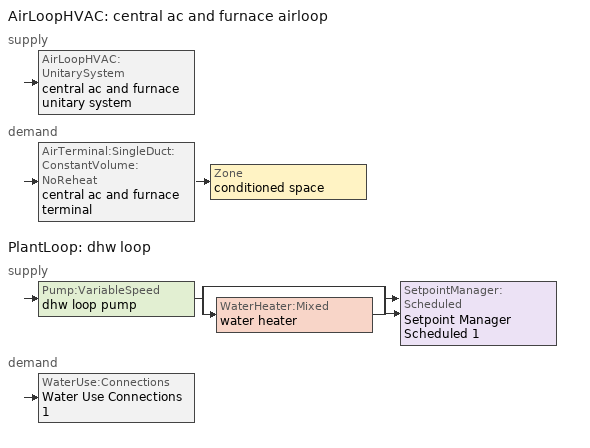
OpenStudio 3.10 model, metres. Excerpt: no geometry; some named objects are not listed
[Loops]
AirLoopHVAC 'central ac and furnace airloop'
 supply: AirLoopHVAC:UnitarySystem 'central ac and furnace unitary system'
 demand: AirTerminal:SingleDuct:ConstantVolume:NoReheat 'central ac and furnace terminal' > Zone 'conditioned space'
PlantLoop 'dhw loop'
 supply: Pump:VariableSpeed 'dhw loop pump' > split
  | bypass
  | WaterHeater:Mixed 'water heater'
  join > SetpointManager:Scheduled 'Setpoint Manager Scheduled 1'
 demand: WaterUse:Connections 'Water Use Connections 1'
[Sizing:Zone]
conditioned space: Zone Cooling Design Supply Air Temperature Input Method=SupplyAirTemperature; Zone Cooling Design Supply Air Temperature {C}=14; Zone Cooling Design Supply Air Temperature Difference {deltaC}=11.11; Zone Heating Design Supply Air Temperature Input Method=SupplyAirTemperature; Zone Heating Design Supply Air Temperature {C}=40; Zone Heating Design Supply Air Temperature Difference {deltaC}=11.11; Zone Cooling Design Supply Air Humidity Ratio {kg-H2O/kg-air}=0.0085; Zone Heating Design Supply Air Humidity Ratio {kg-H2O/kg-air}=0.008; Cooling Design Air Flow Method=DesignDay; Heating Design Air Flow Method=DesignDay; Account for Dedicated Outdoor Air System=No; Dedicated Outdoor Air System Control Strategy=NeutralSupplyAir; Dedicated Outdoor Air Low Setpoint Temperature for Design {C}=autosize; Dedicated Outdoor Air High Setpoint Temperature for Design {C}=autosize; Zone Load Sizing Method=Sensible Load Only No Latent Load; Zone Latent Cooling Design Supply Air Humidity Ratio Input Method=HumidityRatioDifference; Zone Cooling Design Supply Air Humidity Ratio Difference {kgWater/kgDryAir}=0.005; Zone Latent Heating Design Supply Air Humidity Ratio Input Method=HumidityRatioDifference; Zone Humidification Design Supply Air Humidity Ratio Difference {kgWater/kgDryAir}=0.005; Sizing Option=Coincident
[Zone equipment]
conditioned space: ideal air system, central ac and furnace terminal
[ZoneHVAC:IdealLoadsAirSystem]
ideal air system: Maximum Heating Supply Air Temperature {C}=50; Minimum Cooling Supply Air Temperature {C}=10; Maximum Heating Supply Air Humidity Ratio {kg-H2O/kg-air}=0.015; Minimum Cooling Supply Air Humidity Ratio {kg-H2O/kg-air}=0.01; Heating Limit=LimitCapacity; Maximum Sensible Heating Capacity {W}=0; Cooling Limit=NoLimit; Dehumidification Control Type=None; Humidification Control Type=None
[Coil:Cooling:DX:SingleSpeed]
central ac and furnace clg coil: Availability Schedule=Always On Discrete; Rated Total Cooling Capacity {W}=6709.74; Rated Sensible Heat Ratio=0.708; Rated COP {W/W}=3.76393; Rated Air Flow Rate {m3/s}=0.343971; Rated Evaporator Fan Power Per Volume Flow Rate 2017 {W/(m3/s)}=773.3; Rated Evaporator Fan Power Per Volume Flow Rate 2023 {W/(m3/s)}=934.4; Total Cooling Capacity Function of Temperature Curve=Cool-CAP-fT1; Total Cooling Capacity Function of Flow Fraction Curve=Cool-CAP-fFF1; Energy Input Ratio Function of Temperature Curve=Cool-EIR-fT1; Energy Input Ratio Function of Flow Fraction Curve=Cool-EIR-fFF1; Part Load Fraction Correlation Curve=Cool-PLF-fPLR1; Minimum Outdoor Dry-Bulb Temperature for Compressor Operation {C}=-25; Nominal Time for Condensate Removal to Begin {s}=1000; Ratio of Initial Moisture Evaporation Rate and Steady State Latent Capacity=1.5; Maximum Cycling Rate {cycles/hr}=3; Latent Capacity Time Constant {s}=45; Condenser Type=AirCooled; Evaporative Condenser Effectiveness=0.9; Evaporative Condenser Air Flow Rate {m3/s}=autosize; Evaporative Condenser Pump Rated Power Consumption {W}=autosize; Crankcase Heater Capacity {W}=18.2208; Maximum Outdoor Dry-Bulb Temperature for Crankcase Heater Operation {C}=10; Basin Heater Capacity {W/K}=0; Basin Heater Setpoint Temperature {C}=2
[Coil:Heating:Gas]
central ac and furnace htg coil: Availability Schedule=Always On Discrete; Gas Burner Efficiency=0.76; Nominal Capacity {W}=26719.3; On Cycle Parasitic Electric Load {W}=0; Off Cycle Parasitic Gas Load {W}=0; Fuel Type=NaturalGas
[EnergyManagementSystem:Sensor]
Name | Output Variable or Output Meter Index Key | Output Variable or Output Meter
central_ac_and_furnace_clg_coil_s | central ac and furnace clg coil | Cooling Coil Total Cooling Energy
central_ac_and_furnace_htg_coil_s | central ac and furnace htg coil | Heating Coil Heating Energy
water_heater_energy | water heater | Water Heater NaturalGas Rate
water_heater_on_cycle_parasitic | water heater | Water Heater On Cycle Parasitic Electricity Rate
water_heater_off_cycle_parasitic | water heater | Water Heater Off Cycle Parasitic Electricity Rate
fridge_tin_s; tin_s | conditioned space | Zone Mean Air Temperature
win_s | conditioned space | Zone Air Humidity Ratio
tout_s | conditioned space | Zone Outdoor Air Drybulb Temperature
conditioned_space_htg_unmet_s | conditioned space | Zone Heating Setpoint Not Met Time
conditioned_space_clg_unmet_s | conditioned space | Zone Cooling Setpoint Not Met Time
[EnergyManagementSystem:Program]
infil_program: Set p_m = 0.14; Set p_s = 0.22; Set s_m = 270; Set s_s = 370; Set z_m = 9.99744; Set z_s = 2.4384; Set f_t = (((s_m/z_m)^p_m)*((z_s/s_s)^p_s)); Set Tdiff = tin_s-tout_s; Set dT = @Abs Tdiff; Set c = 0.09; Set Cs = 0.0654; Set Cw = 0.1488; Set n = 0.65; Set sft = (f_t*0.7000000000000001); Set temp1 = ((c*Cw)*((sft*site_vw_s)^(2*n)))^2; Set Qinf = (((c*Cs*(dT^n))^2)+temp1)^0.5; Set Qinf = (@Max Qinf 0); Set mech_vent_house_fan_sensible_load_act = 0.0; Set mech_vent_house_fan_latent_load_act = 0.0; Set OASupInPb = out_pb_s; Set OASupInTemp = tout_s; Set OASupInW = out_wt_s; Set OASupRho = (@RhoAirFnPbTdbW OASupInPb OASupInTemp OASupInW); Set OASupCp = (@CpAirFnW OASupInW); Set OASupInEnth = (@HFnTdbW OASupInTemp OASupInW); Set ZoneTemp = tin_s; Set ZoneW = win_s; Set ZoneCp = (@CpAirFnW ZoneW); Set ZoneAirEnth = (@HFnTdbW ZoneTemp ZoneW); Set mech_vent_house_fan_cfis_act = 0.0; Set QWHV_cfis_sup = 0.0; Set QWHV_cfis_suppl_sup = 0.0; Set QWHV_cfis_suppl_exh = 0.0; Set Qrange = 0; Set Qrange = Qrange + 0.04719 * mech_vent_range_fan_0_sch_s; Set Qbath = 0; Set Qbath = Qbath + 0.04719 * mech_vent_bath_fan_0_sch_s; Set Qdryer = 0; Set Qdryer = Qdryer + 0.20222 * clothes_dryer_exhaust_0_sch_s; Set QWHV_sup = 0.0; Set QWHV_exh = 0.0; Set Qsupply = QWHV_sup + QWHV_cfis_sup + QWHV_cfis_suppl_sup; Set Qexhaust = Qrange + Qbath + Qdryer + QWHV_exh + QWHV_cfis_suppl_exh; Set Qfan = (@Max Qexhaust Qsupply); Set Qducts = 0; Set Qducts = Qducts - central_ac_and_furnace_airloop_0_DuctImbalLkSupFanEquivCond; Set Qducts = Qducts + central_ac_and_furnace_airloop_0_DuctImbalLkExhFanEquivCond; If Qducts < 0; Set Qsupply = Qsupply - Qducts; Else; Set Qexhaust = Qexhaust + Qducts; EndIf; Set Qfan_with_ducts = (@Max Qexhaust Qsupply); Set Qimb = (@Abs (Qsupply - Qexhaust)); If Qinf + Qimb > 0; Set Qtot = Qfan_with_ducts + (Qinf^2) / (Qinf + Qimb); Else; Set Qtot = Qfan_with_ducts; EndIf; Set Qinf_adj = Qtot - Qfan; Set infil_flow_act = Qinf_adj; Set infil_program_Qinf = Qinf_adj; Set infil_program_Qfan = Qfan; Set Qload = Qfan; Set Effectiveness_Sens = 0.0; Set Effectiveness_Lat = 0.0; Set Fan_MFR = Qload * OASupRho; Set ZoneInEnth = OASupInEnth; Set ZoneInTemp = OASupInTemp; Set FanTotalToCond = Fan_MFR * (ZoneInEnth - ZoneAirEnth); Set FanSensToCond = Fan_MFR * ZoneCp * (ZoneInTemp - ZoneTemp); Set FanLatToCond = FanTotalToCond - FanSensToCond; Set mech_vent_house_fan_sensible_load_act = mech_vent_house_fan_sensible_load_act + FanSensToCond; Set mech_vent_house_fan_latent_load_act = mech_vent_house_fan_latent_load_act + FanLatToCond
total_airflows_program: Set total_infil_flow_rate = 0; Set total_mechvent_flow_rate = 0; Set total_natvent_flow_rate = 0; Set total_whf_flow_rate = 0; Set total_infil_flow_rate = total_infil_flow_rate + (infil_program_Qinf * 1); Set total_mechvent_flow_rate = total_mechvent_flow_rate + (infil_program_Qfan * 1); Set total_natvent_flow_rate = total_natvent_flow_rate + (natural_vent_program_Qnv * 1); Set total_whf_flow_rate = total_whf_flow_rate + (natural_vent_program_Qwhf * 1)
[EnergyManagementSystem:ProgramCallingManager]
central_ac_and_furnace_supply_fan_disaggregate_program_calling_manager: EndOfSystemTimestepBeforeHVACReporting; central_ac_and_furnace_supply_fan_disaggregate_program
central_ac_and_furnace_supply_fan_disaggregate_program_calling_manager 1: EndOfSystemTimestepBeforeHVACReporting; central_ac_and_furnace_supply_fan_disaggregate_program_1
water_heater_EC_adj_ProgramManager: EndOfSystemTimestepBeforeHVACReporting; water_heater_EC_adj
fridge_schedule_program_calling_manager: BeginZoneTimestepAfterInitHeatBalance; fridge_schedule_program
fridge_schedule_1_program_calling_manager: BeginZoneTimestepAfterInitHeatBalance; fridge_schedule_1_program
central_ac_and_furnace_airloop_0_duct_program_calling_manager: EndOfSystemTimestepAfterHVACReporting; central_ac_and_furnace_airloop_0_duct_program
natural_vent_program_calling_manager: BeginZoneTimestepAfterInitHeatBalance; natural_vent_program
crawlspace_unvented_1_duct_leakage_imbalance_infil_program_calling_manager: BeginZoneTimestepAfterInitHeatBalance; crawlspace_unvented_1_duct_leakage_imbalance_infil_program
infil_program_calling_manager: BeginZoneTimestepAfterInitHeatBalance; infil_program
unmet_hours_program_calling_manager: EndOfZoneTimestepBeforeZoneReporting; unmet_hours_program
total_loads_program_calling_manager: EndOfZoneTimestepAfterZoneReporting; total_loads_program
total_airflows_program_calling_manager: EndOfZoneTimestepAfterZoneReporting; total_airflows_program
[EnergyManagementSystem:OutputVariable] Type of Data in Variable=Summed; Update Frequency=SystemTimestep; Units=J
Name | EMS Variable | EMS Program or Subroutine
central ac and furnace supply fan disaggregate clg | central_ac_and_furnace_supply_fan_clg | central_ac_and_furnace_supply_fan_disaggregate_program
central ac and furnace supply fan disaggregate htg primary | central_ac_and_furnace_supply_fan_primary_htg | central_ac_and_furnace_supply_fan_disaggregate_program_1
[AirLoopHVAC:UnitarySystem]
central ac and furnace unitary system: Control Type=Load; Controlling Zone or Thermostat Location=conditioned space; Dehumidification Control Type=None; Availability Schedule=Always On Discrete; Supply Fan=central ac and furnace supply fan; Fan Placement=BlowThrough; Supply Air Fan Operating Mode Schedule=central ac and furnace auto fan schedule; Heating Coil=central ac and furnace htg coil; DX Heating Coil Sizing Ratio=1; Cooling Coil=central ac and furnace clg coil; Use DOAS DX Cooling Coil=No; DOAS DX Cooling Coil Leaving Minimum Air Temperature {C}=2; Latent Load Control=SensibleOnlyLoadControl; Supply Air Flow Rate Method During Cooling Operation=SupplyAirFlowRate; Supply Air Flow Rate During Cooling Operation {m3/s}=0.309598; Supply Air Flow Rate Method During Heating Operation=SupplyAirFlowRate; Supply Air Flow Rate During Heating Operation {m3/s}=0.86036; Supply Air Flow Rate Method When No Cooling or Heating is Required=SupplyAirFlowRate; Supply Air Flow Rate When No Cooling or Heating is Required {m3/s}=0; No Load Supply Air Flow Rate Control Set To Low Speed=Yes; Maximum Supply Air Temperature {C}=48.8889; Maximum Outdoor Dry-Bulb Temperature for Supplemental Heater Operation {C}=21; Ancilliary On-Cycle Electric Power {W}=0; Ancilliary Off-Cycle Electric Power {W}=0
[AirLoopHVAC]
central ac and furnace airloop: Availability Schedule=Always On Discrete; Design Supply Air Flow Rate {m3/s}=0.86036; Design Return Air Flow Fraction of Supply Air Flow=1
[Sizing:System]
central ac and furnace airloop: Central Heating Maximum System Air Flow Ratio=0.3; Preheat Design Temperature {C}=7; Preheat Design Humidity Ratio {kg-H2O/kg-Air}=0.008; Precool Design Temperature {C}=12.8; Precool Design Humidity Ratio {kg-H2O/kg-Air}=0.008; Central Cooling Design Supply Air Temperature {C}=12.8; Central Heating Design Supply Air Temperature {C}=16.7; 100% Outdoor Air in Cooling=Yes; 100% Outdoor Air in Heating=Yes; Central Cooling Design Supply Air Humidity Ratio {kg-H2O/kg-Air}=0.0085; Zone Maximum Outdoor Air Fraction=1; Cooling Supply Air Flow Rate Per Floor Area {m3/s-m2}=0.00996765; Cooling Fraction of Autosized Cooling Supply Air Flow Rate=1; Cooling Supply Air Flow Rate Per Unit Cooling Capacity {m3/s-W}=3.94755e-05; Heating Supply Air Flow Rate Per Floor Area {m3/s-m2}=0.00996765; Heating Fraction of Autosized Heating Supply Air Flow Rate=1; Heating Fraction of Autosized Cooling Supply Air Flow Rate=1; Heating Supply Air Flow Rate Per Unit Heating Capacity {m3/s-W}=3.15882e-05; Cooling Design Capacity Method=CoolingDesignCapacity; Cooling Design Capacity {W}=autosize; Cooling Design Capacity Per Floor Area {W/m2}=234.7; Fraction of Autosized Cooling Design Capacity=1; Heating Design Capacity Method=HeatingDesignCapacity; Heating Design Capacity {W}=autosize; Heating Design Capacity Per Floor Area {W/m2}=157; Fraction of Autosized Heating Design Capacity=1; Central Cooling Capacity Control Method=OnOff; Occupant Diversity=autosize
[AirTerminal:SingleDuct:ConstantVolume:NoReheat]
central ac and furnace terminal: Availability Schedule=Always On Discrete; Maximum Air Flow Rate {m3/s}=0.86036
[External:File]
External File 1: File=in.schedules.csv
[ElectricEquipment:Definition] Design Level Calculation Method=EquipmentLevel
Name | Design Level {W} | Fraction Latent | Fraction Radiant | Fraction Lost
clothes washer | 232.27 | 0.03 | 0.162 | 0.7
dishwasher | 458.775 | 0.3 | 0.18 | 0.4
[PlantLoop]
dhw loop: Fluid Type=Water; Glycol Concentration=0; Maximum Loop Flow Rate {m3/s}=0.01; Plant Loop Volume {m3}=0.003; Load Distribution Scheme=Optimal
[Sizing:Plant]
dhw loop: Loop Type=Heating; Design Loop Exit Temperature {C}=52.6667; Loop Design Temperature Difference {deltaC}=5.55556; Sizing Option=NonCoincident; Zone Timesteps in Averaging Window=1; Coincident Sizing Factor Mode=None
[Pump:VariableSpeed]
dhw loop pump: Rated Flow Rate {m3/s}=0.01; Rated Pump Head {Pa}=1; Rated Power Consumption {W}=0; Motor Efficiency=0.85; Fraction of Motor Inefficiencies to Fluid Stream=0; Coefficient 1 of the Part Load Performance Curve=0; Coefficient 2 of the Part Load Performance Curve=1; Coefficient 3 of the Part Load Performance Curve=0; Coefficient 4 of the Part Load Performance Curve=0; Minimum Flow Rate {m3/s}=0; Pump Control Type=Intermittent; Skin Loss Radiative Fraction=0.5; Design Power Sizing Method=PowerPerFlowPerPressure; Design Electric Power per Unit Flow Rate {W/(m3/s)}=348701.1; Design Shaft Power per Unit Flow Rate per Unit Head {W-s/m3-Pa}=1.28205; Design Minimum Flow Rate Fraction=0
[SetpointManager:Scheduled]
Setpoint Manager Scheduled 1: Control Variable=Temperature; Schedule=dhw temp
[WaterHeater:Mixed]
water heater: Tank Volume {m3}=0.143846; Setpoint Temperature Schedule=water heater setpoint; Deadband Temperature Difference {deltaC}=2; Maximum Temperature Limit {C}=99; Heater Control Type=Cycle; Heater Maximum Capacity {W}=10550.6; Heater Minimum Capacity {W}=0; Heater Fuel Type=NaturalGas; Heater Thermal Efficiency=0.774905; Off Cycle Parasitic Fuel Consumption Rate {W}=0; Off Cycle Parasitic Fuel Type=Electricity; Off Cycle Parasitic Heat Fraction to Tank=0; On Cycle Parasitic Fuel Consumption Rate {W}=0; On Cycle Parasitic Fuel Type=Electricity; On Cycle Parasitic Heat Fraction to Tank=0; Ambient Temperature Indicator=ThermalZone; Ambient Temperature Thermal Zone=conditioned space; Off Cycle Loss Coefficient to Ambient Temperature {W/K}=4.19338; Off Cycle Loss Fraction to Thermal Zone=0.64; On Cycle Loss Coefficient to Ambient Temperature {W/K}=4.19338; On Cycle Loss Fraction to Thermal Zone=1; Use Side Effectiveness=1; Source Side Effectiveness=1; Use Side Design Flow Rate {m3/s}=autosize; Source Side Design Flow Rate {m3/s}=autosize; Indirect Water Heating Recovery Time {hr}=1.5; Source Side Flow Control Mode=IndirectHeatPrimarySetpoint
[WaterHeater:Sizing]
water heater: Design Mode=PeakDraw; Time Storage Can Meet Peak Draw {hr}=0.538503; Time for Tank Recovery {hr}=0; Nominal Tank Volume for Autosizing Plant Connections {m3}=1
[EnergyManagementSystem:Actuator]
Name | Actuated Component | Actuated Component Type | Actuated Component Control Type
fridge_schedule_act | fridge schedule | Schedule:Constant | Schedule Value
fridge_schedule_1_act | fridge schedule 1 | Schedule:Constant | Schedule Value
central_ac_and_furnace_airloop_0_ZoneMixDZToCond_mix_act | central ac and furnace airloop_0 ZoneMixDZToCond mix | ZoneMixing | Air Exchange Flow Rate
central_ac_and_furnace_airloop_0_ZoneMixCondToDZ_mix_act | central ac and furnace airloop_0 ZoneMixCondToDZ mix | ZoneMixing | Air Exchange Flow Rate
natural_vent_flow_act | natural vent flow | Zone Infiltration | Air Exchange Flow Rate
whole_house_fan_flow_act | whole house fan flow | Zone Infiltration | Air Exchange Flow Rate
whole_house_fan_mix_act | whole house fan mix | ZoneMixing | Air Exchange Flow Rate
crawlspace_unvented_1_duct_leakage_imbalance_infil_flow_act | crawlspace_unvented 1 duct leakage imbalance infil flow | Zone Infiltration | Air Exchange Flow Rate
infil_flow_act | infil flow | Zone Infiltration | Air Exchange Flow Rate
[WaterUse:Connections]
Water Use Connections 1: Drain Water Heat Exchanger Type=None; Drain Water Heat Exchanger Destination=Plant; Water Use Equipment Name 1=dhw fixtures; Water Use Equipment Name 2=dhw distribution waste; Water Use Equipment Name 3=clothes washer; Water Use Equipment Name 4=dishwasher
[WaterUse:Equipment:Definition]
Name | Peak Flow Rate {m3/s} | Target Temperature Schedule
dhw fixtures | 1.16714e-05 | mixed water temperature schedule
dhw distribution waste | 4.19514e-06 | mixed water temperature schedule
clothes washer | 1.29737e-06
dishwasher | 3.23302e-06
[WaterUse:Equipment]
Name | Water Use Equipment Definition | Flow Rate Fraction Schedule
dhw fixtures | dhw fixtures | hot_water_fixtures
dhw distribution waste | dhw distribution waste | hot_water_fixtures
clothes washer | clothes washer | hot_water_clothes_washer
dishwasher | dishwasher | hot_water_dishwasher
[EnergyManagementSystem:InternalVariable]
central_ac_and_furnace_airloop_max_sup_fan_mfr: Internal Data Index Key=central ac and furnace supply fan; Internal Data Type=Fan Maximum Mass Flow Rate
[AirLoopHVAC:ReturnPlenum]
Air Loop HVAC Return Plenum 1: ThermalZone=central ac and furnace airloop ret air zone
[EnergyManagementSystem:Subroutine]
central_ac_and_furnace_airloop_0_duct_subroutine: Set AH_MFR = central_ac_and_furnace_airloop_AH_MFR / 1; If AH_MFR > 0; Set AH_Tout = central_ac_and_furnace_airloop_AH_Tout; Set AH_Wout = central_ac_and_furnace_airloop_AH_Wout; Set RA_T = central_ac_and_furnace_airloop_RA_T; Set RA_W = central_ac_and_furnace_airloop_Ra_W; Set Fan_RTF = central_ac_and_furnace_airloop_Fan_RTF; Set DZ_T = central_ac_and_furnace_airloop_0_DZ_T; Set DZ_W = central_ac_and_furnace_airloop_0_DZ_W; Set AH_VFR = central_ac_and_furnace_airloop_AH_VFR / 1; Set h_SA = (@HFnTdbW AH_Tout AH_Wout); Set h_RA = (@HFnTdbW RA_T RA_W); Set h_fg = (@HfgAirFnWTdb AH_Wout AH_Tout); Set h_DZ = (@HFnTdbW DZ_T DZ_W); Set air_cp = 1006.0; Set f_sup = 0.133; Set f_ret = 0.067; Set sup_lk_mfr = f_sup * AH_MFR; Set ret_lk_mfr = f_ret * AH_MFR; Set SupTotLkToCond = sup_lk_mfr*(h_RA - h_SA); Set SupLatLkToCond = sup_lk_mfr*h_fg*(RA_W-AH_Wout); Set SupSensLkToCond = SupTotLkToCond-SupLatLkToCond; Set supply_ua = 255.946; Set eTm = 0-((Fan_RTF/(AH_MFR*air_cp))*supply_ua); Set t_sup = DZ_T+((AH_Tout-DZ_T)*(@Exp eTm)); Set SupCondToCond = AH_MFR*air_cp*(t_sup-AH_Tout); Set SupCondToDZ = 0-SupCondToCond; Set return_ua = 47.397; Set eTm = 0-((Fan_RTF/(AH_MFR*air_cp))*return_ua); Set t_ret = DZ_T+((RA_T-DZ_T)*(@Exp eTm)); Set RetCondToRP = AH_MFR*air_cp*(t_ret-RA_T); Set RetCondToDZ = 0-RetCondToRP; Set RetLatLkToRP = 0; Set RetSensLkToRP = ret_lk_mfr*air_cp*(DZ_T-RA_T); Set SupTotLkToDZ = sup_lk_mfr*(h_SA-h_DZ); Set SupLatLkToDZ = sup_lk_mfr*h_fg*(AH_Wout-DZ_W); Set SupSensLkToDZ = SupTotLkToDZ-SupLatLkToDZ; Set FracOutsideToCond = 0.5; Set FracOutsideToDZ = 0.0; Set FracCondToOutside = 0.0; Set FracDZToOutside = 0.5; Set FracDZToCond = 0.5; Set FracCondToDZ = 0.0; Set lk_imbal_vfr = @ABS(f_sup - f_ret) * AH_VFR; Set ImbalLkCondToDZ = lk_imbal_vfr * FracCondToDZ; Set ImbalLkDZToCond = lk_imbal_vfr * FracDZToCond; Set ImbalLkOutsideToCond = lk_imbal_vfr * FracOutsideToCond; Set ImbalLkOutsideToDZ = lk_imbal_vfr * FracOutsideToDZ; Set ImbalLkCondToOutside = lk_imbal_vfr * FracCondToOutside; Set ImbalLkDZToOutside = lk_imbal_vfr * FracDZToOutside; Else; Set SupLatLkToCond = 0; Set SupSensLkToCond = 0; Set SupCondToCond = 0; Set RetCondToRP = 0; Set RetLatLkToRP = 0; Set RetSensLkToRP = 0; Set RetCondToDZ = 0; Set SupCondToDZ = 0; Set SupLatLkToDZ = 0; Set SupSensLkToDZ = 0; Set ImbalLkCondToDZ = 0; Set ImbalLkDZToCond = 0; Set ImbalLkOutsideToCond = 0; Set ImbalLkOutsideToDZ = 0; Set ImbalLkCondToOutside = 0; Set ImbalLkDZToOutside = 0; EndIf; Set central_ac_and_furnace_airloop_0_SupLatLkToCond = SupLatLkToCond; Set central_ac_and_furnace_airloop_0_SupSensLkToCond = SupSensLkToCond; Set central_ac_and_furnace_airloop_0_SupCondToLv = SupCondToCond; Set central_ac_and_furnace_airloop_0_RetCondToRP = RetCondToRP; Set central_ac_and_furnace_airloop_0_RetLatLkToRP = RetLatLkToRP; Set central_ac_and_furnace_airloop_0_RetSensLkToRP = RetSensLkToRP; Set central_ac_and_furnace_airloop_0_RetCondToDZ = RetCondToDZ; Set central_ac_and_furnace_airloop_0_SupCondToDZ = SupCondToDZ; Set central_ac_and_furnace_airloop_0_SupLatLkToDZ = SupLatLkToDZ; Set central_ac_and_furnace_airloop_0_SupSensLkToDZ = SupSensLkToDZ; Set central_ac_and_furnace_airloop_0_ZoneMixCondToDZ = ImbalLkCondToDZ; Set central_ac_and_furnace_airloop_0_ZoneMixDZToCond = ImbalLkDZToCond; Set central_ac_and_furnace_airloop_0_DuctImbalLkSupFanEquivCond = ImbalLkCondToOutside; Set central_ac_and_furnace_airloop_0_DuctImbalLkExhFanEquivCond = ImbalLkOutsideToCond; Set central_ac_and_furnace_airloop_0_DuctImbalLkSupFanEquivDZ = ImbalLkDZToOutside; Set central_ac_and_furnace_airloop_0_DuctImbalLkExhFanEquivDZ = ImbalLkOutsideToDZ
[Schedule:Constant]
Name | Value
Always On Discrete | 1
central ac and furnace auto fan schedule; fridge schedule; fridge schedule 1 | 0
dhw temp; water heater setpoint | 52.6667
mixed water temperature schedule | 40.5556
[Table:Lookup]
Cool-CAP-fT1: None, 1, 0, Dimensionless, 1.16438, 1.09774, 1.03111, 0.97043, 0.922102, 1.28609, 1.2125, 1.1389, 1.0653, 1, 1.43124, 1.34933, 1.26743, 1.18485, 1.11129
Cool-EIR-fT1: None, 1, 0, Dimensionless, 0.279774, 0.444908, 0.631391, 0.84894, 1.07061, 0.264408, 0.420471, 0.596712, 0.797306, 1, 0.22831, 0.363067, 0.515246, 0.694306, 0.886851
[Curve:Quadratic] Minimum Value of x=0
Name | Coefficient1 Constant | Coefficient2 x | Coefficient3 x**2 | Maximum Value of x | Minimum Curve Output | Maximum Curve Output
Cool-CAP-fFF1 | 0.718664 | 0.417974 | -0.136638 | 2 | 0 | 2
Cool-EIR-fFF1 | 1.14349 | -0.13944 | -0.00404779 | 2 | 0 | 2
Cool-PLF-fPLR1 | 0.92 | 0.08 | 0 | 1 | 0.7 | 1
[Schedule:File] External File=External File 1; Rows to Skip at Top=1; Number of Hours of Data=8760; Interpolate to Timestep=Yes; Minutes per Item=60; Translate File With Relative Path=Yes
Name | Column Number
dishwasher | 8
hot_water_fixtures | 13
hot_water_clothes_washer | 9
hot_water_dishwasher | 7
